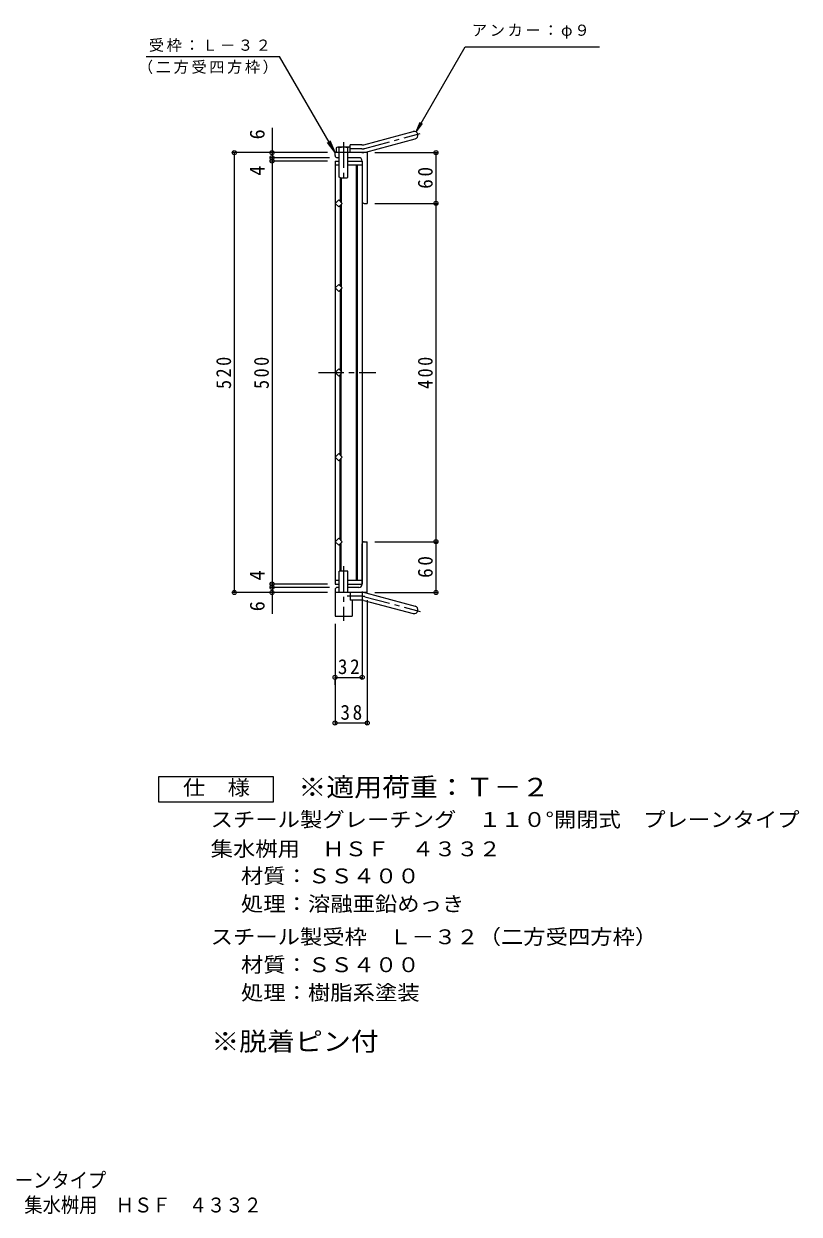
# Model space of a CAD drawing. Units: millimetres, scale not verified. Extents: x -897 to 877, y -823 to 658.
# Drawn here: x -40 to 877, y -823 to 585 of the extents above; entities that cross this region are included whole.
import ezdxf
from ezdxf.enums import TextEntityAlignment as Align

# ---------------------------------------------------------------- set-up
doc = ezdxf.new("R2010")
doc.units = ezdxf.units.MM
doc.header["$LTSCALE"] = 6
doc.header["$PDMODE"] = 32
doc.header["$PDSIZE"] = 4.8
doc.linetypes.add('CHAIN1', pattern=[8, 5, -1, 1, -1])
for name, color, linetype, lineweight in [('A-1', 2, 'Continuous', 9), ('A-2', 3, 'Continuous', 9), ('A-4', 7, 'Continuous', 9), ('A-5', 7, 'Continuous', 9), ('A-9', 4, 'Continuous', 9), ('F-4_F-4ﾚｲﾔ', 2, 'Continuous', 9)]:
    doc.layers.add(name, color=color, linetype=linetype, lineweight=lineweight)
doc.layers.add('F-5_F-5ﾚｲﾔ', color=2, linetype='Continuous')
doc.styles.add('ＭＳ ゴシック', font='')
doc.styles.get('ＭＳ ゴシック').set_extended_font_data('MS Gothic')

msp = doc.modelspace()

# ---------------------------------------------------------------- linework, layer by layer
at = {"layer": 'A-1'}
for p, q in [((362.505, 441.592), (420.696, 457.184)), ((360.176, 441.285), (346.36, 441.285)), ((346.36, 432.285), (346.36, 441.285)), ((364.834, 432.899), (423.025, 448.491)), ((328.36, 428.785), (328.36, 432.285)), ((366.36, 432.285), (328.36, 432.285)), ((333.361, 426.285), (330.861, 426.285)), ((356.361, 426.285), (343.361, 426.285)), ((360.36, 422.285), (360.36, 374.785)), ((366.36, 432.285), (366.36, 372.285)), ((362.86, 372.285), (366.36, 372.285)), ((362.86, -27.715), (366.36, -27.715)), ((366.36, -87.715), (366.36, -27.715)), ((360.36, -77.715), (360.36, -30.215)), ((328.36, -84.215), (328.36, -87.715)), ((333.361, -81.715), (330.861, -81.715)), ((356.361, -81.715), (343.36, -81.715)), ((366.36, -87.715), (328.36, -87.715)), ((346.36, -87.715), (346.36, -96.715)), ((360.176, -96.715), (346.36, -96.715)), ((362.505, -97.022), (420.696, -112.614)), ((364.834, -88.329), (423.025, -103.921))]:
    msp.add_line(p, q, dxfattribs=at)
at = {"layer": 'A-1', "linetype": 'CHAIN1'}
for p, q in [((363.669, 437.245), (428.836, 454.706)), ((360.175, 436.785), (345.557, 436.785)), ((360.175, -92.215), (342.556, -92.215)), ((363.669, -92.675), (428.836, -110.137))]:
    msp.add_line(p, q, dxfattribs=at)
at = {"layer": 'A-1'}
for centre, radius, start, end in [((421.861, 452.837), 4.5, 285.00014, 104.99991), ((360.176, 450.285), 9, 270, 285.00002), ((330.861, 428.785), 2.5, 180, 270), ((356.361, 422.285), 4, 0, 90), ((360.175, 450.285), 18, 270, 285), ((362.86, 374.785), 2.5, 180, 270), ((362.86, -30.215), 2.5, 90, 180), ((330.861, -84.215), 2.5, 90, 180), ((356.361, -77.715), 4, 270, 0), ((360.175, -105.715), 18, 75, 90), ((360.176, -105.715), 9, 74.99998, 90), ((421.861, -108.267), 4.5, 255.00009, 74.99986)]:
    msp.add_arc(centre, radius, start, end, dxfattribs=at)
at = {"layer": 'A-1', "linetype": 'CHAIN1'}
for centre, start, end in [((360.175, 450.285), 270, 284.99995), ((360.175, -105.715), 75.00005, 90)]:
    msp.add_arc(centre, 13.5, start, end, dxfattribs=at)
at = {"layer": 'A-2'}
for p, q in [((328.36, 422.285), (333.361, 422.285)), ((328.36, 422.285), (328.36, -77.715)), ((343.361, 422.285), (360.36, 422.285)), ((360.36, 422.285), (360.36, -77.715)), ((328.36, 417.785), (333.361, 417.785)), ((343.361, 417.785), (360.36, 417.785)), ((353.36, 417.785), (353.36, -73.215)), ((354.36, 417.785), (354.36, -73.215)), ((334.36, 402.285), (334.36, 374.77)), ((335.36, 402.285), (335.36, 373.77)), ((334.36, 369.799), (334.36, 274.77)), ((335.36, 370.8), (335.36, 273.77)), ((334.36, 269.799), (334.36, 174.77)), ((335.36, 270.8), (335.36, 173.77)), ((334.36, 74.77), (334.36, 169.799)), ((335.36, 73.77), (335.36, 170.799)), ((335.36, -26.23), (335.36, 70.799)), ((334.36, -25.23), (334.36, 69.799)), ((334.36, -62.715), (334.36, -30.201)), ((335.36, -62.715), (335.36, -29.201)), ((328.36, -73.215), (333.361, -73.215)), ((328.36, -77.715), (333.361, -77.715)), ((343.36, -73.215), (360.36, -73.215)), ((343.36, -77.715), (360.36, -77.715))]:
    msp.add_line(p, q, dxfattribs=at)
at = {"layer": 'A-2', "linetype": 'CHAIN1'}
msp.add_line((308.747, 172.285), (376.366, 172.285), dxfattribs=at)
at = {"layer": 'A-2'}
for points in [[(336.846, 372.285), (332.603, 368.042), (328.36, 372.285), (332.603, 376.527)], [(336.846, 272.285), (332.603, 268.042), (328.36, 272.285), (332.603, 276.527)], [(336.846, -27.715), (332.603, -23.472), (328.36, -27.715), (332.603, -31.958)]]:
    msp.add_lwpolyline(points, close=True, dxfattribs=at)
for points in [[(328.36, 172.285), (332.603, 176.528), (336.846, 172.285)], [(328.36, 172.285), (332.603, 168.042), (336.846, 172.285)], [(328.36, 72.285), (332.603, 76.527), (336.846, 72.285)], [(328.36, 72.285), (332.603, 68.042), (336.846, 72.285)]]:
    msp.add_lwpolyline(points, dxfattribs=at)
at = {"layer": 'A-4'}
for p, q in [((253.837, 461.443), (253.837, -113.057)), ((319.36, 432.285), (207.389, 432.285)), ((209.189, 432.285), (209.189, -87.715)), ((321.861, 426.285), (252.037, 426.285)), ((319.36, 422.285), (252.037, 422.285)), ((375.36, 432.285), (449.368, 432.285)), ((447.568, 432.285), (447.568, 372.285)), ((375.36, 372.285), (449.368, 372.285)), ((447.568, 372.285), (447.568, -27.715)), ((375.36, -27.715), (449.368, -27.715)), ((447.568, -27.715), (447.568, -87.715)), ((319.36, -77.715), (252.037, -77.715)), ((321.861, -81.715), (252.037, -81.715)), ((319.36, -87.715), (207.389, -87.715)), ((360.36, -86.715), (360.36, -189.831)), ((366.36, -96.715), (366.36, -243.801)), ((375.36, -87.715), (449.368, -87.715)), ((328.36, -124.715), (328.36, -243.801)), ((328.361, -188.031), (360.36, -188.031)), ((328.361, -197.031), (328.361, -189.831)), ((328.36, -242.001), (366.36, -242.001))]:
    msp.add_line(p, q, dxfattribs=at)
for p in [(209.189, 432.285), (253.837, 432.285), (253.837, 426.285), (253.837, 422.285), (447.568, 432.285), (447.568, 372.285), (447.568, -27.715), (253.837, -77.715), (253.837, -81.715), (209.189, -87.715), (253.837, -87.715), (447.568, -87.715), (328.361, -188.031), (360.36, -188.031), (328.36, -242.001), (366.36, -242.001)]:
    msp.add_point(p, dxfattribs=at)
at = {"layer": 'A-5'}
for p, q in [((105.02, 546.02), (262.696, 546.02)), ((328.36, 432.285), (262.696, 546.02)), ((424.111, 456.734), (428.894, 468.283)), ((424.111, 456.734), (431.72, 466.651)), ((328.36, 432.285), (319.229, 444.185)), ((328.36, 432.285), (322.62, 446.143))]:
    msp.add_line(p, q, dxfattribs=at)
msp.add_lwpolyline([(424.111, 456.734), (482.164, 557.285), (640.847, 557.285)], dxfattribs=at)
at = {"layer": 'A-9'}
for p, q in [((329.475, 437.942), (329.475, 432.285)), ((345.303, 438.685), (331.418, 438.685)), ((333.361, 403.097), (333.361, 437.942)), ((343.361, 403.097), (343.361, 437.942)), ((334.173, 402.285), (333.361, 403.097)), ((334.173, 402.285), (342.549, 402.285)), ((342.549, 402.285), (343.361, 403.097)), ((343.36, -62.715), (333.361, -62.715)), ((333.361, -87.715), (333.361, -62.715)), ((343.36, -87.715), (343.36, -62.715)), ((348.361, -96.715), (348.361, -115.715))]:
    msp.add_line(p, q, dxfattribs=at)
at = {"layer": 'A-9', "linetype": 'CHAIN1'}
for p, q in [((338.36, 444.426), (338.36, 398.752)), ((338.36, -56.785), (338.36, -121.148))]:
    msp.add_line(p, q, dxfattribs=at)
at = {"layer": 'A-9'}
msp.add_lwpolyline([(328.36, -87.715), (328.36, -115.715), (348.361, -115.715)], dxfattribs=at)
for centre, radius, start, end in [((331.418, 435.775), 2.91, 48.12389, 131.8763), ((338.36, 421.495), 17.19, 73.09029, 106.90971), ((345.303, 435.775), 2.91, 68.69211, 131.87611)]:
    msp.add_arc(centre, radius, start, end, dxfattribs=at)
at = {"layer": 'F-4_F-4ﾚｲﾔ'}
msp.add_lwpolyline([(119.959, -335.42), (119.959, -305.42), (254.959, -305.42), (254.959, -335.42)], close=True, dxfattribs=at)

# ---------------------------------------------------------------- texts
at = {"layer": 'A-4', "color": 2, "style": 'ＭＳ ゴシック'}
for s, p in [('6', (250.237, 447.868)), ('4', (250.237, 404.944)), ('4', (250.237, -73.565)), ('6', (250.237, -109.958))]:
    msp.add_text(s, height=17.6, rotation=90, dxfattribs=at).set_placement(p, align=Align.BOTTOM_LEFT)
at = {"layer": 'A-4', "color": 2, "char_height": 17.6, "attachment_point": 7, "rotation": 90, "style": 'ＭＳ ゴシック'}
for s, insert in [('\\T1.27;\\W0.95;60', (443.968, 389.535)), ('\\T1.27;\\W0.9;520', (205.589, 152.785)), ('\\T1.27;\\W0.9;500', (250.237, 152.785)), ('\\T1.27;\\W0.9;400', (443.968, 152.785)), ('\\T1.27;\\W0.95;60', (443.968, -70.465))]:
    msp.add_mtext(s, dxfattribs=dict(at, insert=insert))
at = {"layer": 'A-4', "color": 2, "char_height": 17.6, "attachment_point": 7, "style": 'ＭＳ ゴシック'}
for s, insert in [('\\T1.27;\\W0.95;32', (331.611, -184.431)), ('\\T1.27;\\W0.95;38', (334.61, -238.401))]:
    msp.add_mtext(s, dxfattribs=dict(at, insert=insert))
at = {"layer": 'A-5', "char_height": 13.2, "attachment_point": 7, "style": 'ＭＳ ゴシック'}
for s, insert in [('\\T1.17;アンカー：φ９', (490.13, 566.774)), ('\\T1.17;受枠：Ｌ－３２', (108.076, 551.238)), ('\\T1.17;（二方受四方枠）', (95.272, 525.115))]:
    msp.add_mtext(s, dxfattribs=dict(at, insert=insert))
at = {"layer": 'F-4_F-4ﾚｲﾔ', "style": 'ＭＳ ゴシック', "width": 1.1}
for s, p in [('仕\u3000様', (148.459, -332.421)), ('スチール製グレーチング\u3000１１０°開閉式\u3000プレーンタイプ', (181.212, -370.172)), ('集水桝用\u3000ＨＳＦ\u3000４３３２', (181.212, -404.86)), ('材質：ＳＳ４００', (217.04, -436.842)), ('処理：溶融亜鉛めっき', (217.04, -469.842)), ('スチール製受枠\u3000Ｌ－３２（二方受四方枠）', (181.213, -508.843)), ('材質：ＳＳ４００', (217.04, -541.843)), ('処理：樹脂系塗装', (217.04, -574.843))]:
    msp.add_text(s, height=17.6, dxfattribs=at).set_placement(p, align=Align.BOTTOM_LEFT)
at = {"layer": 'F-4_F-4ﾚｲﾔ', "color": 3, "style": 'ＭＳ ゴシック', "width": 1.1}
msp.add_text('※脱着ピン付', height=21.99, dxfattribs=at).set_placement((181.97, -636.057), align=Align.BOTTOM_LEFT)
at = {"layer": 'F-5_F-5ﾚｲﾔ', "color": 3, "style": 'ＭＳ ゴシック', "width": 1.1}
msp.add_text('※適用荷重：Ｔ－２', height=21.99, dxfattribs=at).set_placement((284.959, -335.42), align=Align.BOTTOM_LEFT)
at = {"layer": 'F-5_F-5ﾚｲﾔ', "style": 'ＭＳ ゴシック', "width": 0.9}
for s, p in [('スチール製グレーチング\u3000１１０°開閉式\u3000プレーンタイプ', (-512.046, -796.524)), ('集水桝用\u3000ＨＳＦ\u3000４３３２', (-39.071, -825.907))]:
    msp.add_text(s, height=17.6, dxfattribs=at).set_placement(p, align=Align.BOTTOM_LEFT)

doc.saveas('drawing.dxf')
